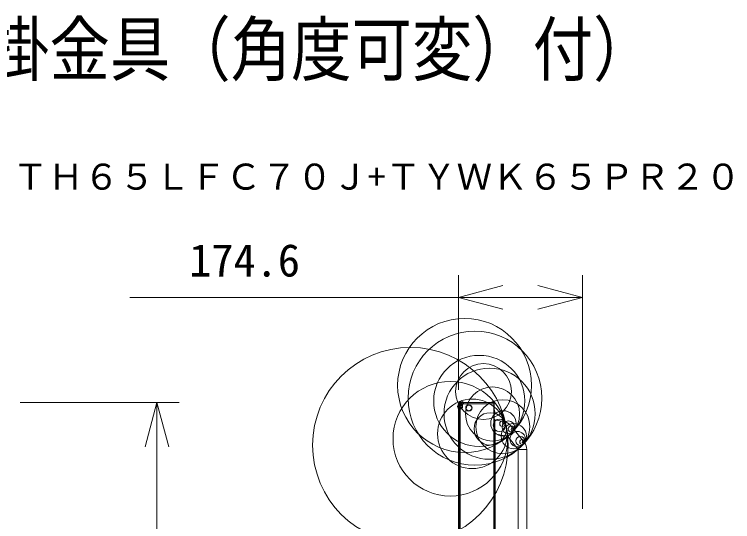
# Model space of a CAD drawing. Units: millimetres, scale not verified. Extents: x -63 to 62, y -56 to 57.
# Drawn here: x 12.9 to 53.33, y 28.26 to 56.81 of the extents above; entities that cross this region are included whole.
import ezdxf
from ezdxf.enums import TextEntityAlignment as Align

# ---------------------------------------------------------------- set-up
doc = ezdxf.new("R2010")
doc.units = ezdxf.units.MM
doc.header["$LTSCALE"] = 0.125
for name, color, linetype, lineweight in [('0-0_0', 7, 'Continuous', 18), ('0-5_SUNPO', 3, 'Continuous', 18), ('0-6_GAIKEI', 1, 'Continuous', 18)]:
    doc.layers.add(name, color=color, linetype=linetype, lineweight=lineweight)
doc.layers.add('0-2_MOJI1', color=7, linetype='Continuous')
doc.layers.add('0-4_TOUROKU', color=7, linetype='Continuous')
doc.styles.add('ＭＳ ゴシック', font='')
doc.styles.get('ＭＳ ゴシック').set_extended_font_data('MS Gothic')

# ---------------------------------------------------------------- blocks, each defined once
blk = doc.blocks.new('_Open30')
at = {"layer": '0-0_0'}
blk.add_line((0, 0), (-1, 0), dxfattribs=at)
blk.add_lwpolyline([(-1, 0.26795), (0, 0), (-1, -0.26795)], dxfattribs=at)
blk = doc.blocks.new('D3')
at = {"layer": '0-5_SUNPO'}
for p, q in [((78.3641, 222.4655), (87.3051, 222.4655)), ((86.0551, 190.6215), (86.0551, 219.9655)), ((78.3641, 188.1215), (87.3051, 188.1215))]:
    blk.add_line(p, q, dxfattribs=at)
at = {"layer": '0-5_SUNPO', "xscale": 2.5, "yscale": 2.5}
for p, rotation in [((86.0551, 222.4655), 90), ((86.0551, 188.1215), 270)]:
    blk.add_blockref('_Open30', p, dxfattribs=dict(at, rotation=rotation))
at = {"layer": '0-5_SUNPO', "color": 7, "style": 'ＭＳ ゴシック'}
blk.add_text('859', height=1.833, rotation=90, dxfattribs=at).set_placement((85.4301, 203.4185), align=Align.BOTTOM_LEFT)
blk = doc.blocks.new('D5')
at = {"layer": '0-5_SUNPO'}
for p, q in [((103.0257, 223.1729), (103.0257, 229.6265)), ((110.0077, 216.4735), (110.0077, 229.6265)), ((103.0257, 228.3765), (84.5402, 228.3765)), ((107.5077, 228.3765), (105.5257, 228.3765))]:
    blk.add_line(p, q, dxfattribs=at)
at = {"layer": '0-5_SUNPO', "xscale": 2.5, "yscale": 2.5, "rotation": 180}
blk.add_blockref('_Open30', (103.0257, 228.3765), dxfattribs=at)
at = {"layer": '0-5_SUNPO', "xscale": 2.5, "yscale": 2.5}
blk.add_blockref('_Open30', (110.0077, 228.3765), dxfattribs=at)
at = {"layer": '0-5_SUNPO', "color": 7, "style": 'ＭＳ ゴシック'}
blk.add_text('174.6', height=1.833, dxfattribs=at).set_placement((87.8736, 229.0015), align=Align.BOTTOM_LEFT)

msp = doc.modelspace()

# ---------------------------------------------------------------- linework, layer by layer
at = {"layer": '0-6_GAIKEI', "color": 7}
for p, q in [((37.8941, 0.7214), (37.8941, 34.8722)), ((37.8941, 34.8688), (37.8944, 34.8688)), ((37.9058, 34.9005), (37.9624, 34.9571)), ((37.9617, 34.9484), (37.9624, 34.9491)), ((39.8821, 34.9688), (37.9907, 34.9688)), ((39.8821, 34.9608), (39.8821, 34.9573)), ((39.9021, 34.9488), (39.9021, 0.6448)), ((39.9643, 33.9973), (40.484, 33.8869)), ((40.4869, 33.886), (40.484, 33.8869)), ((40.4872, 33.8862), (40.484, 33.8869)), ((40.4872, 33.8862), (40.4871, 33.8861)), ((41.0272, 33.435), (40.8358, 33.6713)), ((41.0272, 33.435), (41.6084, 32.7172)), ((41.7461, 32.3283), (41.7461, 2.0594))]:
    msp.add_line(p, q, dxfattribs=at)
at = {"layer": '0-6_GAIKEI'}
for p, q in [((37.9058, 34.8925), (37.9617, 34.9484)), ((37.9058, 34.8925), (37.9058, 34.8925)), ((37.9617, 34.8814), (37.9058, 34.8812)), ((37.9058, 34.8812), (37.9058, 0.7124)), ((37.9058, 34.8812), (37.9058, 34.8812)), ((37.9624, 34.8807), (37.9617, 34.8814)), ((37.9904, 34.9573), (37.9815, 34.9484)), ((37.9815, 34.9012), (37.9904, 34.8923)), ((37.9907, 34.9608), (37.9907, 34.9573)), ((37.9907, 34.9608), (39.8821, 34.9608)), ((39.8821, 34.9573), (37.9907, 34.9573)), ((37.9907, 34.8923), (39.8821, 34.8923)), ((37.9907, 0.7013), (37.9907, 34.8923)), ((39.8821, 34.8838), (37.9907, 34.8838)), ((39.8821, 34.9573), (39.8821, 0.7098)), ((39.9312, 34.3131), (39.9312, 34.5045)), ((39.9643, 33.1972), (39.9021, 33.1972)), ((39.9643, 33.1972), (39.9643, 14.488)), ((40.6754, 33.0461), (39.9643, 33.1972)), ((41.2566, 32.3283), (40.6754, 33.0461)), ((41.2566, 5.9488), (41.2566, 32.3283)), ((41.7461, 32.3283), (41.2566, 32.3283)), ((39.9312, 28.5011), (39.9312, 28.6925))]:
    msp.add_line(p, q, dxfattribs=at)
msp.add_lwpolyline([(37.9058, 0.7124), (37.9058, 0.7124), (37.9617, 0.7122), (37.9624, 0.7129), (37.9624, 34.8807)], dxfattribs=at)
for centre, radius in [((38.2461, 35.9293), 3.7702), ((38.8282, 35.2105), 3.7688), ((35.1927, 32.5609), 5.5041), ((39.0713, 35.052), 2.5657), ((39.6524, 34.3343), 2.5659), ((39.3074, 35.5856), 1.5687), ((37.4412, 32.9239), 3.2265), ((39.8164, 34.3211), 1.5221), ((38.6788, 33.2013), 1.9582), ((37.9926, 34.7419), 0.1421), ((37.9898, 34.7723), 0.1115), ((37.9245, 34.8904), 0.0208), ((37.9193, 34.8885), 0.0153), ((37.9163, 34.8878), 0.0123), ((37.9139, 34.8876), 0.00983), ((37.9111, 34.888), 0.007), ((37.9098, 34.8886), 0.00556), ((37.9059, 34.8813), 0.00011), ((38.0028, 34.8228), 0.0706), ((37.9991, 34.8297), 0.0628), ((38.0005, 34.8304), 0.0628), ((38.061, 34.9372), 0.1139), ((37.9845, 34.921), 0.0367), ((38.0287, 34.9243), 0.0791), ((38.0041, 34.9192), 0.054), ((37.9902, 34.9202), 0.0401), ((37.9834, 34.9278), 0.0298), ((38.0193, 34.91), 0.0539), ((38.0148, 34.9358), 0.048), ((38.0033, 34.921), 0.0344), ((38.0012, 34.9275), 0.0321), ((37.9941, 34.9249), 0.0245), ((37.9943, 34.9246), 0.0248), ((38.4861, 34.6588), 0.18), ((38.4861, 34.6588), 0.16), ((40.3977, 33.6033), 1.5219), ((39.687, 33.4819), 0.9117), ((40.4267, 33.79), 0.713), ((40.2118, 33.6833), 0.3497), ((40.3795, 33.7737), 0.159), ((41.0103, 33.0703), 0.71), ((40.7113, 33.5765), 0.3573), ((40.4482, 33.825), 0.0733), ((40.4735, 33.853), 0.0356), ((40.8699, 33.4782), 0.1706), ((41.2298, 32.9039), 0.4345), ((40.9462, 33.4411), 0.0858), ((40.9799, 33.4304), 0.0505), ((41.0108, 33.4246), 0.0194), ((41.0129, 33.4256), 0.0171), ((41.3822, 32.8004), 0.2503), ((41.4834, 32.7437), 0.1343), ((41.5467, 32.7164), 0.0654), ((41.5758, 32.7093), 0.0354), ((41.5963, 32.7085), 0.0149)]:
    msp.add_circle(centre, radius, dxfattribs=at)
at = {"layer": '0-6_GAIKEI', "color": 7}
for centre, radius, start, end in [((37.9341, 34.8722), 0.04, 135, 180), ((37.9907, 34.9288), 0.04, 90, 135), ((39.8821, 34.9488), 0.02, 0, 90), ((39.8811, 34.4907), 0.052, 15.41366, 66.08703), ((39.5841, 34.4088), 0.36, 344.58634, 15.41366), ((40.0021, 34.1754), 0.182, 236.67067, 258), ((39.8811, 34.3269), 0.052, 293.91297, 344.58634), ((40.3556, 33.2824), 0.618, 39, 77.70301), ((41.1281, 32.3283), 0.618, 0, 39), ((39.8811, 28.6787), 0.052, 15.41366, 66.08703), ((39.8811, 28.5149), 0.052, 293.91297, 344.58634), ((39.5841, 28.5968), 0.36, 344.58634, 15.41366)]:
    msp.add_arc(centre, radius, start, end, dxfattribs=at)
at = {"layer": '0-6_GAIKEI'}
for centre, radius, start, end in [((37.9341, 34.8642), 0.04, 135.04095, 180), ((37.9907, 34.9208), 0.04, 90.59597, 134.98872), ((37.9907, 34.9208), 0.04, 90, 90.58469), ((37.9907, 34.9293), 0.028, 90, 90.58469), ((37.9907, 34.9203), 0.028, 269.41531, 270), ((39.8821, 34.9408), 0.02, 0, 90)]:
    msp.add_arc(centre, radius, start, end, dxfattribs=at)
for centre, major_axis, ratio, start_param, end_param in [((37.9341, 34.8642), (0.04, 0), 0.6, 2.3569092, 3.1415927), ((37.9815, 34.9286), (0.0198, -0.0198), 0.57735, 2.0943951, 3.1415927), ((37.9815, 34.8814), (0.0198, 0.0198), 0.57735, 1.0471976, 2.0943951), ((37.9904, 34.9488), (0.0001, -0.012), 0.010204, 2.3561424, 3.1415927), ((37.9904, 34.8838), (-0.0001, -0.012), 0.010204, 3.9270429, 4.7124931), ((37.9907, 34.9118), (0.04, 0), 0.7, 4.7021842, 4.712389), ((39.8821, 34.9408), (0.02, 0), 0.824264, 6.2831853, 7.8539816), ((39.8821, 34.8805), (0.02, 0), 0.589949, 6.2831853, 7.8539816), ((39.8821, 34.8805), (0.02, 0), 0.165685, 6.2831853, 7.8539816), ((40.0021, 33.153), (-0.0382, 0.8444), 0.042421, 6.2721416, 7.7996971)]:
    msp.add_ellipse(centre, major_axis=major_axis, ratio=ratio, start_param=start_param, end_param=end_param, dxfattribs=at)

# ---------------------------------------------------------------- block references
at = {"layer": '0-5_SUNPO'}
for name in ['D5', 'D3']:
    msp.add_blockref(name, (-65.1315, -187.4967), dxfattribs=at)

# ---------------------------------------------------------------- texts
at = {"layer": '0-2_MOJI1', "style": 'ＭＳ ゴシック', "width": 0.85}
msp.add_text('ネットワークディスプレイ（壁掛金具（角度可変）付）', height=2.933, dxfattribs=at).set_placement((-36.1315, 52.5033), align=Align.BOTTOM_LEFT)
at = {"layer": '0-4_TOUROKU', "style": 'ＭＳ ゴシック'}
msp.add_text('ＴＨ６５ＬＦＣ７０Ｊ+ＴＹＷＫ６５ＰＲ２０', height=1.466, dxfattribs=at).set_placement((12.8018, 46.5033), align=Align.BOTTOM_LEFT)

doc.saveas('drawing.dxf')
